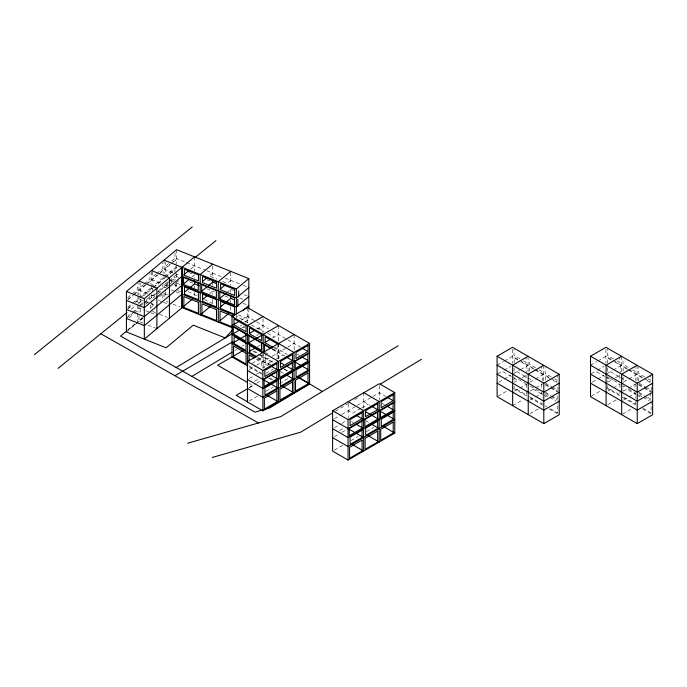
<?xml version="1.0" encoding="UTF-8"?>
<svg xmlns="http://www.w3.org/2000/svg" width="687" height="687" viewBox="0 0 687 687"><rect width="100%" height="100%" fill="white"/><g stroke="black" fill="none" stroke-linecap="round" stroke-linejoin="round"><path stroke-width="0.52" stroke-dasharray="3.44 2.58" d="M127.619 297.694L137.374 289.579L137.374 283.508M143.42 284.538L140.174 287.243L140.174 283.207M144.236 283.868L149.929 279.128L149.929 273.065M155.975 274.096L152.72 276.801L152.72 271.743M156.791 273.417L162.475 268.686L162.475 262.623M168.53 263.645L165.275 266.358L165.275 262.314M171.776 260.94L175.03 258.235L175.03 252.172M127.988 299.163L132.694 295.247M133.476 294.594L145.249 284.796M146.03 284.143L157.014 275.006M160.148 272.395L170.35 263.902M171.132 263.25L176.628 258.681L185.584 262.271M127.748 299.996L133.244 295.419M134.025 294.766L137.958 291.494L137.958 294.56M158.345 274.525L152.849 279.102L152.849 286.239L163.059 277.746M159.135 273.873L163.059 270.609L163.059 272.645M170.11 264.735L165.404 268.651L165.404 275.796L175.606 267.295L175.606 264.237M173.253 262.116L175.606 260.158L175.606 263.215M127.748 307.132L131.672 303.869M132.454 303.207L137.958 298.639L137.958 295.573M150.505 288.188L140.294 296.69L140.294 289.545L150.505 281.052L150.505 284.109M127.988 308.154L131.913 304.891M135.047 302.28L138.972 299.008L145.421 301.593M140.534 297.703L151.518 288.566L153.364 289.304M153.089 287.26L164.073 278.115L166.838 279.223M165.644 276.809L176.628 267.672M127.662 309.141L132.488 305.122M135.7 302.452L137.314 301.112L137.314 303.19M143.428 296.02L149.86 290.67M153.57 287.578L162.415 280.219M165.318 277.797L174.962 269.776L174.962 271.854M140.045 304.959L143.188 302.349M146.322 299.738L151.818 295.17L155.193 296.518M168.289 281.455L164.365 284.719L167.748 286.075M169.071 280.803L176.92 274.276M127.662 316.424L131.681 313.074M132.488 312.405L137.314 308.394L137.314 304.238M140.217 305.973L143.428 303.302M144.236 302.632L149.86 297.952L149.86 295.865M155.185 293.521L152.772 295.53L152.772 293.452M158.396 290.85L162.415 287.501L162.415 285.423M168.538 282.409L165.318 285.079L165.318 283.001M169.337 281.739L174.962 277.059M126.417 318.45L132.694 313.22M133.476 312.568L138.972 307.999L144.94 310.395M144.459 303.431L155.442 294.294M156.224 293.641L167.997 283.843M171.132 281.232L176.628 276.663L178.611 277.462M129.216 317.772L133.871 313.899M134.652 313.255L137.752 310.67L137.752 312.654M145.644 304.101L150.307 300.219M152.763 298.175L155.09 296.234M158.199 293.65L162.853 289.777M168.427 285.139L165.318 287.724L165.318 290.704M169.2 284.495L175.408 279.326M190.651 269.089L194.541 265.86M159.582 296.629L161.934 294.671M176.061 282.915L179.977 279.652M127.662 329.992L135.425 323.534M142.544 317.609L140.217 319.549L140.217 316.57M192.068 276.904L194.541 274.843L194.541 277.84M126.417 331.933L143.677 317.566M212.635 273.1L209.114 276.028L216.731 279.077M209.526 293.667L212.635 291.082L212.635 294.199M230.729 280.348L227.208 283.276L221.497 280.983M226.616 292.765L230.729 289.339L233.58 290.481M240.278 326.17L241.833 324.882M244.933 322.297L248.814 319.06L248.814 309.725M131.165 309.21L135.313 305.852M138.645 303.156L142.793 299.798M128.014 330L135.476 323.963M136.309 323.285L142.939 317.918M256.646 335.617L258.338 334.371M241.798 327.922L244.546 326.273M234.842 350.507L236.672 349.408M242.15 346.102L243.979 344.994M335.419 411.204L348.24 403.475M354.647 399.611L358.305 397.395M241.094 320.219L247.44 316.561L255.684 321.318M243.189 328L244.89 327.021M256.809 329.133L263.018 325.552M257.573 346.669L260.296 345.097M272.387 338.116L278.587 334.535M252.138 363.294L263.018 357.017M249.278 369.443L255.684 365.742M256.603 365.209L268.608 358.279M272.172 356.218L286.9 347.716M287.81 347.193L294.156 343.526M267.372 364.024L272.868 360.855M276.535 358.734L282.95 355.033M249.278 378.434L252.936 376.313M256.603 374.2L261.18 371.555M265.895 373.333L273.143 369.142M254.379 381.379L258.956 378.735M249.278 387.416L255.684 383.715M256.603 383.191L261.18 380.546M249.458 387.666L252.988 385.63L249.364 383.535M249.278 400.907L257.522 396.15M265.766 391.384L273.091 387.159M279.506 383.458L288.72 378.133M334.466 418.623L340.872 414.922M341.791 414.39L356.45 405.931M357.36 405.399L372.019 396.94M372.938 396.416L379.344 392.715L385.69 396.373M360.804 408.447L352.56 413.205L348.206 410.689M361.723 407.923L368.138 404.222M334.466 427.615L340.872 423.913M341.791 423.381L346.368 420.736M339.567 430.56L344.144 427.915M334.466 436.606L338.124 434.485M341.791 432.372L347.287 429.203M334.466 450.088L342.71 445.331M350.954 440.573L358.279 436.339M366.523 431.582L373.848 427.348M497.096 365.201L503.442 361.534M504.344 361.01L512.511 356.295L518.917 359.997M497.946 373.694L502.197 371.246L517.766 380.229L514.365 382.195M503.914 370.25L510.793 366.283M498.908 382.135L503.442 379.516M504.344 378.992L510.699 375.325M513.533 373.685L519.784 370.078M520.712 369.546L528.08 365.286M522.06 377.756L526.362 375.274M497.998 396.141L507.066 390.903M514.477 391.118L527.169 383.793M529.978 382.17L534.434 379.593M535.362 379.069L543.649 374.278M529.935 391.186L535.053 388.232M535.912 387.734L542.79 383.767M512.665 405.656L522.635 399.894M530.046 400.109L534.58 397.49M535.491 396.966L541.837 393.308M590.519 365.201L596.866 361.534M597.776 361.01L605.934 356.295L612.349 359.997M591.37 373.694L595.62 371.246L604.783 376.528M597.338 370.25L604.216 366.283M530.046 413.6L538.213 408.885M592.331 382.135L596.866 379.516M597.776 378.992L604.122 375.325M606.964 373.685L612.297 370.611M613.216 370.078L621.512 365.286M607.789 382.195L611.19 380.229L605.694 377.06M615.492 377.756L619.786 375.274M591.43 396.141L600.498 390.903M607.909 391.118L612.443 388.507M613.345 387.983L619.691 384.316M623.41 382.17L627.866 379.593M628.785 379.069L637.081 374.278M623.367 391.186L626.767 389.22L635.922 394.51M628.485 388.232L636.222 383.767M607.909 404.609L616.978 399.37M623.478 400.109L628.012 397.49M628.914 396.966L635.269 393.308M622.568 414.124L631.636 408.885M186.572 262.666L205.963 270.438M206.916 270.815L221.205 276.535M225.01 278.063L242.15 284.925M243.104 285.311L246.916 286.831M188.607 272.473L193.545 274.448M206.916 279.807L212.635 282.091L212.635 285.088M244.057 294.68L248.814 296.586M239.943 298.106L242.803 299.249M164.073 269.132L180.295 275.624M189.56 281.842L193.545 283.439M206.916 288.798L214.533 291.846M225.01 296.045L228.823 297.565M243.104 303.285L246.916 304.813M170.531 280.7L175.133 282.546M177.048 283.319L180.011 284.504M151.518 279.575L162.39 283.929M177.624 290.549L180.604 291.743M238.346 314.869L248.814 319.06M164.073 287.106L166.065 287.905M171.037 289.897L175.022 291.494M176.018 291.889L181.986 294.285M157.976 291.151L159.822 291.889M164.494 293.761L167.456 294.946M138.972 290.026L149.843 294.371M166.065 301.395L168.057 302.186M173.03 304.178L179.994 306.969M158.491 300.348L162.467 301.937M163.463 302.34L169.431 304.727M146.348 301.962L150.032 303.439M150.951 303.809L155.897 305.792M152.514 311.443L155.502 312.637M159.478 314.225L167.448 317.42M145.936 310.79L149.912 312.387M150.908 312.783L156.885 315.178M142.948 323.079L138.972 321.49L138.972 316.303M147.928 325.071L156.885 328.661M173.863 284.573L177.675 286.436M188.169 291.58L197.701 296.243M204.382 299.515L213.923 304.178M247.715 322.71L236.173 315.745M251.433 324.848L262.563 331.246M613.482 358.88L607.428 355.385L607.428 349.322M616.935 360.873L619.528 362.375L619.528 357.317M628.184 367.373L622.997 364.376L622.997 359.327M632.504 369.864L635.097 371.366L635.097 366.308M644.621 376.862L638.575 373.367L638.575 367.305M648.081 378.855L650.666 380.349L650.666 375.3M613.268 360.529L627.918 368.988M628.837 369.52L643.487 377.979M644.406 378.511L650.821 382.212M611.207 359.971L607.583 357.884L607.583 363.998M614.822 362.058L620.249 365.192L620.249 372.328M627.678 369.486L623.152 366.875L623.152 374.011M628.579 370.001L635.818 374.183L635.818 380.306M642.345 377.953L638.73 375.858L638.73 381.981M646.871 380.564L650.486 382.65M638.73 383.002L645.059 386.652M645.96 387.176L651.388 390.31L651.388 383.174M638.91 384.325L651.731 391.727M638.627 384.883L643.23 387.537M644.148 388.069L650.589 391.788M610.451 371.667L619.614 376.957M620.524 377.489L626.02 380.658M638.627 392.165L644.148 395.351M647.832 397.481L650.589 399.07L650.589 392.827M638.91 393.316L643.487 395.961M644.406 396.485L650.821 400.195M609.266 377.859L607.48 376.828L607.48 381.792M610.159 378.374L612.847 379.92M613.74 380.435L619.107 383.535M624.844 386.85L623.049 385.811L623.049 390.783M628.416 388.911L635.569 393.041L635.569 398.005M638.627 394.802L642.199 396.871M643.092 397.387L649.352 401.002M636.84 395.042L640.507 397.155M643.092 408.31L651.139 412.956L651.139 402.032M606.853 388.292L619.674 395.695M622.422 397.284L636.162 405.218M642.577 408.92L650.821 413.677M520.05 358.88L514.005 355.385L514.005 349.322M523.511 360.873L526.096 362.375L526.096 357.317M535.62 367.871L529.574 364.376L529.574 359.327M539.08 369.864L541.674 371.366L541.674 366.308M551.197 376.862L545.143 373.367L545.143 367.305M554.649 378.855L557.243 380.349L557.243 375.3M519.836 360.529L550.064 377.979M550.983 378.511L557.389 382.212M517.775 359.971L514.159 357.884L514.159 363.998M521.39 362.058L526.817 365.192L526.817 372.328M534.254 369.486L529.729 366.875L529.729 374.011M535.156 370.001L542.395 374.183L542.395 380.306M549.823 378.477L545.298 375.858L545.298 381.981M553.439 380.564L557.063 382.65M545.298 383.002L551.635 386.652M552.537 387.176L557.964 390.31L557.964 383.174M545.487 384.325L550.064 386.97M550.983 387.502L558.308 391.727M545.203 384.883L549.798 387.537M550.725 388.069L557.166 391.788M517.028 371.667L527.101 377.489M528.02 378.013L532.597 380.658M545.203 392.165L550.725 395.351M551.644 395.884L557.166 399.07L557.166 392.827M545.487 393.316L550.064 395.961M550.983 396.485L557.389 400.195M518.522 379.404L525.675 383.535M530.519 386.326L542.146 393.041L542.146 398.005M545.195 394.802L548.776 396.871M549.669 397.387L555.929 401.002M533.335 389.22L542.498 394.51M543.408 395.042L547.075 397.155M529.625 396.743L542.146 403.965L542.146 401.981M545.195 405.734L546.981 406.764M550.562 408.825L557.715 412.956L557.715 402.032M513.421 388.292L527.161 396.227M529.909 397.807L542.739 405.218M549.145 408.92L557.389 413.677M256.603 321.842L268.514 328.721M272.172 330.833L286.831 339.301M287.75 339.825L300.502 347.193M258.656 328.068L264.151 331.237M267.818 333.35L274.225 337.059M296.707 353.994L299.257 355.462M381.895 403.175L384.445 404.643M274.405 347.004L287.226 354.406M273.795 347.794L277.247 349.795L277.247 345.75M272.327 348.73L278.742 352.431M272.172 348.816L285.002 356.218M363.775 401.697L369.975 405.278M272.567 349.494L277.093 352.113L277.093 359.249M265.337 352.457L268.05 354.028M252.936 351.194L257.522 353.839M258.432 354.372L273.091 362.83M284.083 369.177L286.831 370.765M257.943 357.412L261.618 359.533L261.618 355.377M270.747 364.806L265.225 361.62L265.225 354.337M257.677 358.245L269.579 365.123M263.018 361.508L269.218 365.089M280.399 371.547L284.023 373.642M365.587 420.727L368.309 422.299M256.26 359.086L261.627 362.178L261.627 367.15M268.256 366.008L264.675 363.947L264.675 367.914M351.607 421.646L353.307 422.625M249.106 365.879L261.627 373.11M270.043 377.97L272.73 379.516M249.433 366.97L263.173 374.904M268.669 378.073L272.327 380.194M254.13 351.014L258.741 353.745M259.66 354.294L273.495 362.496M284.564 369.065L288.257 371.255M637.081 365.286L637.081 381.268M635.569 401.981L635.569 403.965L623.049 396.743L623.049 394.75M635.02 383.844L635.02 389.04M623.057 376.931L623.057 383.174M621.512 356.295L621.512 372.277M620 384.05L620 389.022M620 390.01L620 394.973L607.48 387.751L607.48 385.759M619.451 374.853L619.451 380.048M607.488 367.94L607.488 374.183M605.934 349.305L605.934 363.294M543.649 365.286L543.649 381.268M541.596 383.844L541.596 389.04M528.08 356.295L528.08 372.277M526.568 384.05L526.568 390.01M526.568 391.006L526.568 394.973L514.056 387.751L514.056 385.759M526.019 374.853L526.019 380.048M514.056 367.94L514.056 374.183M514.056 376.828L514.056 381.792M512.511 349.305L512.511 363.294M379.344 385.716L379.344 399.705M363.775 392.715L363.775 408.696M348.206 403.698L348.206 417.687M294.156 334.535L294.156 350.525M278.742 343.44L278.742 359.421M278.587 325.552L278.587 341.533M278.587 343.526L278.587 358.743M263.173 352.431L263.173 368.679M263.018 318.553L263.018 333.538M263.018 354.518L263.018 368.498M247.44 307.57L247.44 323.551M236.388 315.917L236.388 317.995M230.729 272.361L230.729 285.345M230.729 289.339L230.729 292.336M230.729 300.408L230.729 302.478M230.729 306.625L230.729 310.782M212.635 266.109L212.635 278.098M212.635 299.386L212.635 303.534M194.541 256.869L194.541 270.85M194.541 285.912L194.541 287.99M194.541 292.138L194.541 296.286M176.628 249.69L176.628 263.679M176.628 264.675L176.628 269.673M176.628 273.666L176.628 278.733M176.628 282.889L176.628 288.076M175.408 283.302L175.408 288.265M165.318 291.7L165.318 296.664M164.073 260.141L164.073 274.122M164.073 275.126L164.073 280.116M164.073 284.109L164.073 289.184M164.073 293.332L164.073 297.48M162.853 294.74L162.853 299.704M152.772 288.248L152.772 292.404M152.763 303.139L152.763 307.115M151.518 271.58L151.518 284.573M151.518 285.569L151.518 290.567M151.518 294.56L151.518 299.626M151.518 300.666L151.518 307.931M150.307 305.191L150.307 309.159M140.217 298.69L140.217 304.934M140.217 308.618L140.217 315.573M138.972 281.035L138.972 295.015M138.972 296.011L138.972 304.006M138.972 305.002L138.972 312.147M137.752 313.65L137.752 321.593"/><path stroke-width="1.03" d="M232.429 330.121L225.199 337.935L193.296 325.157L166.074 347.82L126.417 331.933L126.417 291.477L176.628 249.69L248.814 278.604L248.814 308.686M192.205 299.257L144.33 339.103L144.33 298.656L194.541 256.869M181.986 276.303L144.33 307.639L126.417 300.468M183.558 274.998L189.097 270.377M181.986 285.294L144.33 316.63L126.417 309.459M182.768 284.641L189.045 279.42M212.635 264.117L200.209 274.457L200.209 314.912L210.299 306.505M181.986 294.285L144.33 325.621L126.417 318.45M184.339 292.327L194.541 283.834L194.541 280.837M202.639 281.421L206.684 278.055M201.72 291.176L207.01 286.771M208.522 285.517L212.635 282.091L212.635 280.098M230.729 271.356L218.294 281.704L218.294 322.16M202.536 299.489L207.191 295.608M219.917 289.347L224.778 285.294M219.814 298.424L225.86 293.392M236.388 313.925L236.388 288.952L248.814 278.604M219.849 307.381L230.729 298.33L230.729 295.333M248.814 287.595L236.388 297.935L182.115 276.2M248.814 296.586L236.388 306.926L182.115 285.191M219.849 320.863L228.393 313.753M242.605 310.747L248.814 305.578M34.35 354.707L192.248 226.95M58.034 368.378L127.009 312.576M195.151 257.436L215.924 240.622M126.348 331.34L120.543 336.046L255.032 412.131L269.751 407.915L309.571 383.896L309.571 343.44L247.44 307.57L232.026 316.467L232.026 356.922L247.603 365.913L247.603 325.458L263.018 316.561M175.992 367.622L232.661 333.435M191.905 376.416L232.103 352.165M398.108 345.81L280.777 416.588L187.654 443.218M332.68 412.861L300.64 432.192L212.309 457.448M380.28 384.145L421.466 359.292M174.945 375.72L232.618 341.74M239.282 321.267L232.026 325.458L271.417 348.197M239.763 329.983L232.026 334.449L263.173 352.431L263.173 334.449L278.587 325.552M239.282 339.249L232.026 343.44L255.839 357.188M241.094 338.202L246.539 335.058M249.441 333.384L254.971 330.189M248.462 342.942L262.168 335.033M242.906 350.645L217.65 365.226L247.552 382.487M249.415 351.383L255.762 347.716M265.01 342.375L270.541 339.18M309.571 383.896L262.863 410.86L247.44 401.964L247.44 361.508L294.156 334.535M247.44 361.508L262.863 370.405L309.571 343.44M309.571 352.431L262.863 379.396L247.44 370.499M247.698 388.687L236.225 395.308L247.603 401.869M309.571 361.422L262.863 388.387L247.44 379.49M309.571 370.405L262.863 397.378L247.44 388.481M332.628 410.689L379.344 383.724L394.759 392.62L394.759 433.076L348.051 460.05L332.628 451.144L332.628 410.689L348.051 419.594L394.759 392.62M394.759 401.612L348.051 428.585L332.628 419.68M394.759 410.603L348.051 437.567L332.628 428.671M497.096 356.209L512.511 347.304L559.227 374.278L559.227 414.733L543.803 423.63L497.096 396.665L497.096 356.209L543.803 383.174L559.227 374.278M394.759 419.594L348.051 446.559L332.628 437.662M528.08 356.295L512.665 365.201L512.665 405.656M543.649 365.286L528.234 374.192L528.234 414.647M590.519 356.209L605.934 347.304L652.65 374.278L652.65 414.733L637.235 423.63L590.519 396.665L590.519 356.209L637.235 383.174L652.65 374.278M559.227 383.269L543.803 392.165L497.096 365.201M559.227 392.26L543.803 401.156L497.096 374.192M621.512 356.295L606.089 365.201L606.089 405.656M559.227 401.251L543.803 410.148L497.096 383.174M637.081 365.286L621.666 374.192L621.666 414.647M652.65 383.269L637.235 392.165L590.519 365.201M652.65 392.26L637.235 401.156L590.519 374.192M652.65 401.251L637.235 410.148L590.519 383.174M236.388 288.952L182.115 267.209L182.115 307.664L232.584 327.879M164.073 260.141L181.986 267.312L181.986 307.767M212.635 282.091L216.439 283.619M194.541 283.834L199.299 285.74M230.729 298.33L234.533 299.858M151.518 270.584L169.431 277.763L169.431 318.218M182.115 294.182L234.49 315.153M233.632 316.467L220.055 311.031L220.055 321.954L232.661 327.003M138.972 281.035L156.885 288.205L156.885 328.661M126.417 291.477L144.33 298.656M100.8 333.77L258.458 422.969M302.323 348.24L307.759 351.383M387.502 397.421L392.947 400.564M232.026 316.467L278.742 343.44M278.587 343.526L294.002 352.431L294.002 392.887L283.121 386.601M301.833 356.948L307.853 360.426M363.775 392.715L379.19 401.612L379.19 442.067M387.021 406.137L393.041 409.607M277.247 343.732L265.148 336.742L265.148 342.804L272.928 347.296M286.634 357.163L293.083 360.89M295.067 362.032L307.759 369.366M371.822 406.343L378.271 410.07M380.255 411.212L385.69 414.355M387.502 415.403L392.947 418.546M270.764 348.455L264.426 344.797L264.426 351.933M263.018 352.517L278.433 361.422L278.433 401.878L267.552 395.592M280.287 362.487L283.688 364.453M286.264 365.939L293.143 369.915M348.206 401.697L363.621 410.603L363.621 451.058L352.74 444.772M365.475 411.676L378.331 419.096M261.618 352.251L249.656 345.346L249.656 352.629L257.024 356.879M298.69 377.61L307.759 382.848M383.878 426.79L394.759 433.076M271.056 366.154L278.433 370.405M285.844 374.69L293.091 378.872M356.244 415.334L362.693 419.061M371.933 424.394L378.279 428.061M254.473 358.047L249.106 354.956L249.106 360.915M270.695 374.93L278.433 379.396M355.883 424.111L362.762 428.087M368.309 435.781L378.279 441.543M263.018 379.49L278.433 388.387M348.206 428.671L354.552 432.338M356.364 433.385L363.621 437.567M298.398 377.266L322.383 391.487M637.235 383.174L637.235 423.63M543.803 383.174L543.803 423.63M348.051 419.594L348.051 460.05M262.863 370.405L262.863 410.86M238.69 291.022L238.69 297.085M237.857 299.154L237.857 306.299M276.938 363.432L264.839 370.413L264.839 376.485L276.938 369.494L276.938 363.432M292.507 354.44L280.408 361.431L280.408 367.493L292.507 360.503L292.507 354.44M308.077 345.449L295.985 352.44L295.985 358.502L308.077 351.521L308.077 345.449M276.784 371.993L264.117 379.301L264.117 386.446L276.784 379.13L276.784 371.993M292.353 363.002L279.686 370.31L279.686 377.455L292.353 370.138L292.353 363.002M307.922 354.011L295.264 361.328L295.264 368.464L307.922 361.147L307.922 354.011M276.878 381.01L264.916 387.923L264.916 395.205L276.878 388.292L276.878 381.01M292.456 372.019L280.485 378.932L280.485 386.214L292.456 379.301L292.456 372.019M308.025 363.037L296.063 369.941L296.063 377.223L308.025 370.319L308.025 363.037M276.887 390.937L264.366 398.159L264.366 409.091L276.887 401.861L276.887 390.937M292.456 381.946L279.935 389.168L279.935 400.1L292.456 392.87L292.456 381.946M308.025 372.955L295.513 380.186L295.513 391.109L308.025 383.878L308.025 372.955M362.126 412.612L350.026 419.602L350.026 425.665L362.126 418.684L362.126 412.612M377.695 403.621L365.596 410.611L365.596 416.674L377.695 409.692L377.695 403.621M393.265 394.639L381.173 401.62L381.173 407.683L393.265 400.701L393.265 394.639M361.972 421.174L349.305 428.49L349.305 435.627L361.972 428.31L361.972 421.174M377.541 412.183L364.874 419.499L364.874 426.636L377.541 419.319L377.541 412.183M393.11 403.192L380.452 410.508L380.452 417.644L393.11 410.337L393.11 403.192M362.066 430.199L350.104 437.104L350.104 444.386L362.066 437.482L362.066 430.199M377.644 421.208L365.673 428.113L365.673 435.395L377.644 428.49L377.644 421.208M393.213 412.217L381.251 419.122L381.251 426.404L393.213 419.499L393.213 412.217M362.075 440.118L349.554 447.349L349.554 458.272L362.075 451.041L362.075 440.118M377.644 431.127L365.123 438.358L365.123 449.281L377.644 442.05L377.644 431.127M393.213 422.136L380.701 429.366L380.701 440.29L393.213 433.059L393.213 422.136M198.466 274.912L184.408 269.278L184.408 275.35L198.466 280.974L198.466 274.912M216.56 282.159L202.502 276.526L202.502 282.597L216.56 288.222L216.56 282.159M234.653 289.407L220.596 283.774L220.596 289.837L234.653 295.47L234.653 289.407M198.294 283.31L183.575 277.419L183.575 284.555L198.294 290.446L198.294 283.31M216.388 290.558L201.669 284.667L201.669 291.803L216.388 297.694L216.388 290.558M234.473 297.806L219.763 291.906L219.763 299.051L234.473 304.942L234.473 297.806M198.406 292.439L184.502 286.865L184.502 294.148L198.406 299.721L198.406 292.439M216.499 299.678L202.596 294.113L202.596 301.395L216.499 306.96L216.499 299.678M234.593 306.926L220.69 301.361L220.69 308.643L234.593 314.208L234.593 306.926M198.414 302.357L183.867 296.535L183.867 307.458L198.414 313.289L198.414 302.357M216.508 309.605L201.961 303.783L201.961 314.706L216.508 320.537L216.508 309.605M246.109 325.75L234.009 318.759L234.009 324.831L246.109 331.812L246.109 325.75M261.678 334.741L249.579 327.751L249.579 333.822L261.678 340.804L261.678 334.741M245.955 334.131L233.288 326.814L233.288 333.959L245.955 341.267L245.955 334.131M261.524 343.122L248.857 335.806L248.857 342.942L261.524 350.258L261.524 343.122M246.049 343.268L234.087 336.355L234.087 343.637L246.049 350.55L246.049 343.268M246.058 353.195L233.537 345.965L233.537 356.888L246.058 364.119L246.058 353.195"/></g></svg>
